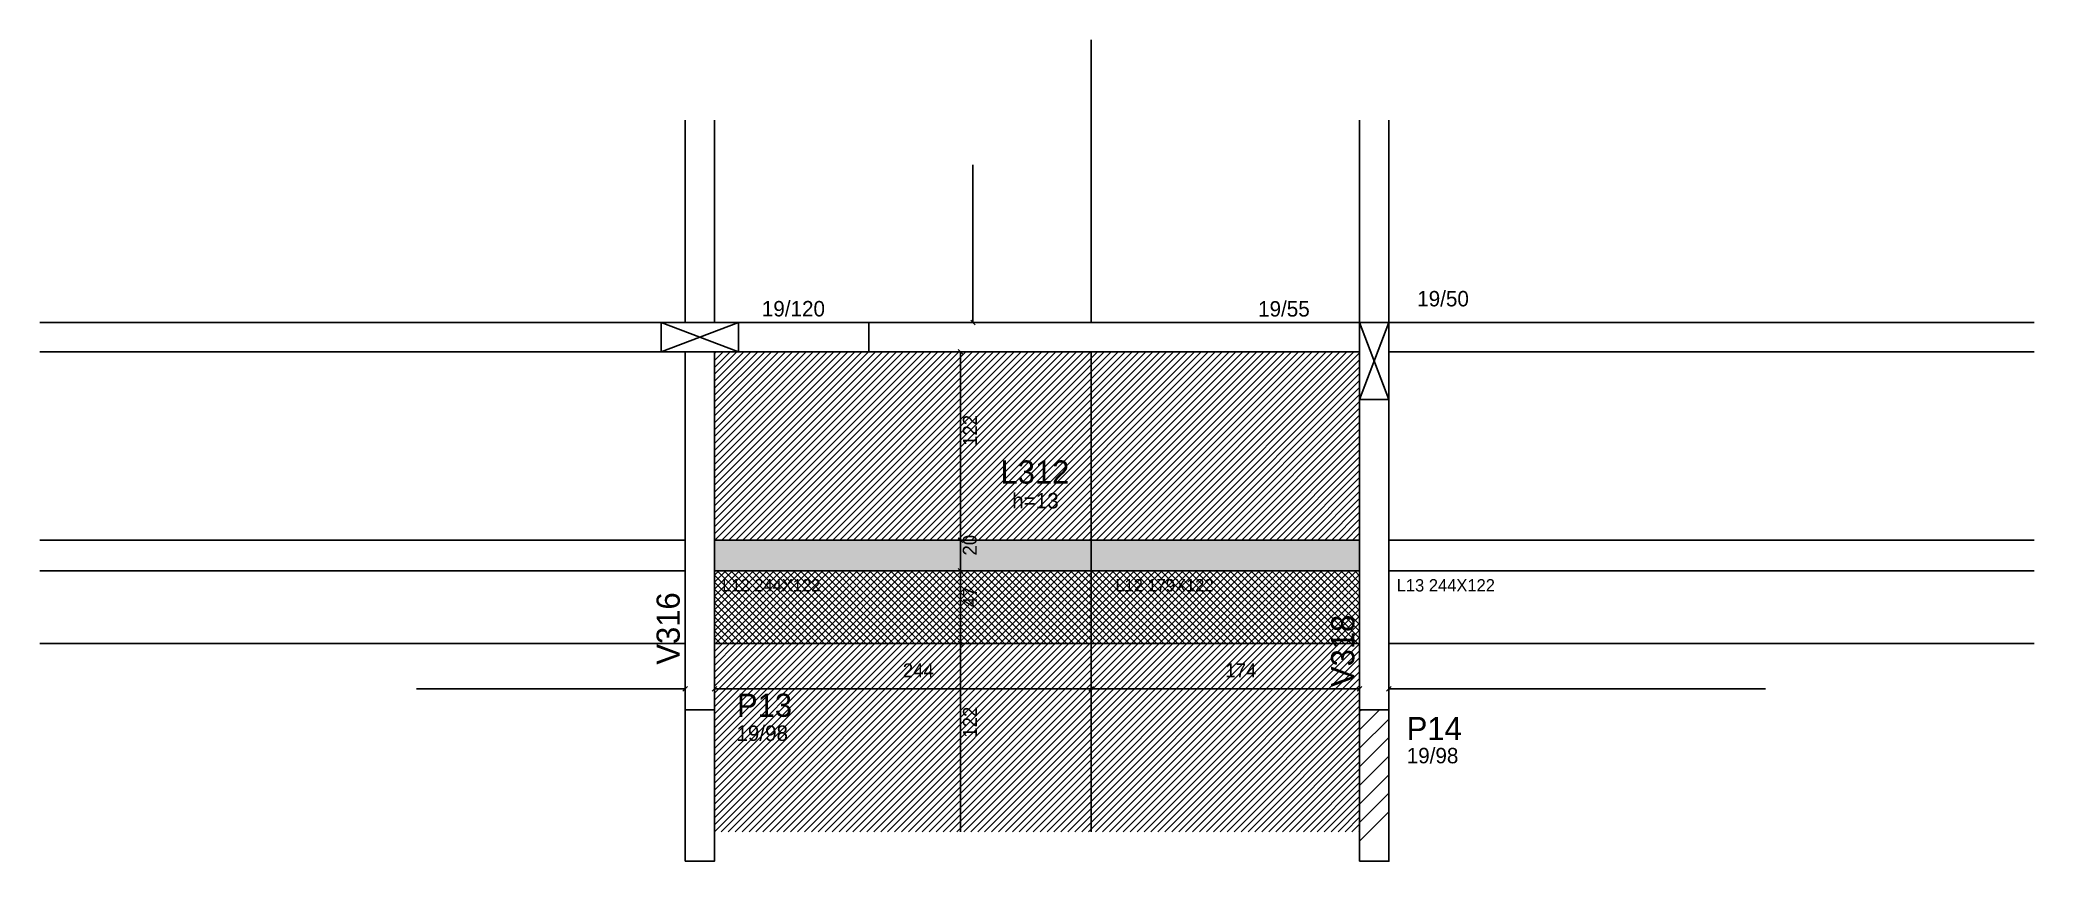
# Model space of a CAD drawing. Header units: metres. Extents: x 3604 to 4896, y 2262 to 2794.
import ezdxf

# ---------------------------------------------------------------- set-up
doc = ezdxf.new("R2010")
doc.units = ezdxf.units.M
for name, color, linetype in [('1', 7, 'Continuous'), ('3', 7, 'Continuous'), ('4', 7, 'Continuous'), ('7', 7, 'Continuous'), ('9', 7, 'Continuous'), ('AUX00', 7, 'Continuous'), ('Hachura', 7, 'Continuous'), ('Painéis', 7, 'Continuous'), ('REAPROVEITAMENTO', 7, 'Continuous')]:
    doc.layers.add(name, color=color, linetype=linetype)

msp = doc.modelspace()

# ---------------------------------------------------------------- hatches: boundary and pattern name
at = {"layer": '9'}
h = msp.add_hatch(color=7, dxfattribs=at)
h.dxf.hatch_style = 1
h.paths.add_polyline_path([(4478.1, 2280.9), (4478.1, 2280.9), (4478.1, 2405.9), (4478.1, 2405.9), (4478.1, 2280.9)])
at = {"layer": 'Hachura'}
h = msp.add_hatch(color=7, dxfattribs=at)
h.dxf.hatch_style = 1
h.paths.add_polyline_path([(4041.1, 2449.9), (4459.1, 2449.9), (4459.1, 2469.9), (4041.1, 2469.9), (4041.1, 2449.9)])
h = msp.add_hatch(dxfattribs=at)
h.set_pattern_fill('ANSI37')
h.paths.add_polyline_path([(4459.1, 2449.9), (4041.1, 2449.9), (4041.1, 2402.9), (4459.1, 2402.9), (4459.1, 2449.9)])
at = {"layer": 'REAPROVEITAMENTO'}
h = msp.add_hatch(dxfattribs=at)
h.set_pattern_fill('ANSI31')
h.paths.add_polyline_path([(4459.1, 2469.9), (4041.1, 2469.9), (4041.1, 2591.9), (4459.1, 2591.9), (4459.1, 2469.9)])
h = msp.add_hatch(dxfattribs=at)
h.set_pattern_fill('ANSI31')
h.paths.add_polyline_path([(4459.1, 2402.9), (4041.1, 2402.9), (4041.1, 2280.9), (4459.1, 2280.9), (4459.1, 2402.9)])

# ---------------------------------------------------------------- linework, layer by layer
at = {"layer": '1', "color": 1, "lineweight": 25}
for p, q in [((4006.6, 2591.9), (4056.6, 2610.9)), ((4056.6, 2591.9), (4006.6, 2610.9)), ((4459.1, 2560.9), (4478.1, 2610.9)), ((4478.1, 2560.9), (4459.1, 2610.9))]:
    msp.add_line(p, q, dxfattribs=at)
at = {"layer": '3', "color": 3, "lineweight": 25}
for p, q in [((4141.1, 2591.9), (4141.1, 2610.9)), ((4459.1, 2347), (4472, 2359.9)), ((4459.1, 2359), (4460, 2359.9)), ((4459.1, 2335), (4478.1, 2354)), ((4459.1, 2323), (4478.1, 2342)), ((4459.1, 2310.9), (4478.1, 2329.9)), ((4459.1, 2298.9), (4478.1, 2317.9)), ((4459.1, 2286.9), (4478.1, 2305.9)), ((4459.1, 2274.9), (4478.1, 2293.9))]:
    msp.add_line(p, q, dxfattribs=at)
for points in [[(4022.1, 2741.9), (4022.1, 2610.9)], [(4041.1, 2610.9), (4041.1, 2741.9)], [(4459.1, 2741.9), (4459.1, 2610.9)], [(4478.1, 2610.9), (4478.1, 2741.9)], [(4006.6, 2610.9), (3604.1, 2610.9)], [(4459.1, 2610.9), (4056.6, 2610.9)], [(4896.1, 2610.9), (4478.1, 2610.9)], [(3604.1, 2591.9), (4006.6, 2591.9)], [(4022.1, 2591.9), (4022.1, 2359.9)], [(4041.1, 2359.9), (4041.1, 2591.9)], [(4056.6, 2591.9), (4459.1, 2591.9)], [(4459.1, 2591.9), (4459.1, 2359.9)], [(4478.1, 2591.9), (4896.1, 2591.9)], [(4478.1, 2359.9), (4478.1, 2591.9)]]:
    msp.add_lwpolyline(points, dxfattribs=at)
at = {"layer": '7', "color": 7, "lineweight": 25}
for points in [[(4006.6, 2591.9), (4056.6, 2591.9), (4056.6, 2610.9), (4006.6, 2610.9), (4006.6, 2591.9)], [(4459.1, 2560.9), (4478.1, 2560.9), (4478.1, 2610.9), (4459.1, 2610.9), (4459.1, 2560.9)], [(4022.1, 2261.9), (4041.1, 2261.9), (4041.1, 2359.9), (4022.1, 2359.9), (4022.1, 2261.9)], [(4459.1, 2261.9), (4478.1, 2261.9), (4478.1, 2359.9), (4459.1, 2359.9), (4459.1, 2261.9)]]:
    msp.add_lwpolyline(points, dxfattribs=at)
at = {"layer": 'Painéis', "color": 200, "lineweight": 25}
for p, q in [((4285.1, 2610.9), (4285.1, 2793.9)), ((4285.1, 2280.9), (4285.1, 2591.9)), ((3604.1, 2469.9), (4022.1, 2469.9)), ((4041.1, 2469.9), (4459.1, 2469.9)), ((4478.1, 2469.9), (4896.1, 2469.9)), ((3604.1, 2449.9), (4022.1, 2449.9)), ((4041.1, 2449.9), (4459.1, 2449.9)), ((4478.1, 2449.9), (4896.1, 2449.9)), ((3604.1, 2402.9), (4022.1, 2402.9)), ((4041.1, 2402.9), (4459.1, 2402.9)), ((4478.1, 2402.9), (4896.1, 2402.9))]:
    msp.add_line(p, q, dxfattribs=at)
at = {"layer": 'Painéis', "color": 4, "lineweight": 25}
for p, q in [((4208.6, 2712.9), (4208.6, 2610.9)), ((4208.9, 2610.9), (4211.6, 2610.9)), ((4200.6, 2591.9), (4200.6, 2469.9)), ((4200.6, 2469.9), (4200.6, 2449.9)), ((4200.6, 2449.9), (4200.6, 2402.9)), ((4200.6, 2402.9), (4200.6, 2280.9)), ((3848.1, 2373.5), (4022.1, 2373.5)), ((4041.1, 2373.5), (4285.1, 2373.5)), ((4285.1, 2373.5), (4459.1, 2373.5)), ((4478.1, 2373.5), (4722.1, 2373.5))]:
    msp.add_line(p, q, dxfattribs=at)
at = {"layer": 'Painéis', "color": 0, "lineweight": 25}
for p, q in [((4207.1, 2612.4), (4210.1, 2609.4)), ((4202.1, 2590.4), (4199.1, 2593.4)), ((4199.1, 2471.4), (4202.1, 2468.4)), ((4202.1, 2468.4), (4199.1, 2471.4)), ((4199.1, 2451.4), (4202.1, 2448.4)), ((4202.1, 2448.4), (4199.1, 2451.4)), ((4199.1, 2404.4), (4202.1, 2401.4)), ((4202.1, 2401.4), (4199.1, 2404.4)), ((4020.6, 2372), (4023.6, 2375)), ((4042.6, 2375), (4039.6, 2372)), ((4283.6, 2372), (4286.6, 2375)), ((4286.6, 2375), (4283.6, 2372)), ((4457.6, 2372), (4460.6, 2375)), ((4479.6, 2375), (4476.6, 2372))]:
    msp.add_line(p, q, dxfattribs=at)

# ---------------------------------------------------------------- texts
at = {"layer": '3', "color": 3, "lineweight": 25}
for s, p in [('19/120', (4071.8, 2614.8)), ('19/55', (4393.3, 2614.7)), ('19/50', (4496.4, 2621.3)), ('h=13', (4234, 2490.4)), ('19/98', (4055.3, 2339.8)), ('19/98', (4489.6, 2325.3))]:
    msp.add_text(s, height=10, dxfattribs=at).set_placement(p)
at = {"layer": '4', "color": 4, "lineweight": 25}
for s, p in [('L312', (4226.4, 2506.5)), ('P13', (4055.7, 2355.4)), ('P14', (4489.6, 2340.3))]:
    msp.add_text(s, height=15, dxfattribs=at).set_placement(p)
for s, p in [('V316', (4018.6, 2389.2)), ('V318', (4455.6, 2374.7))]:
    msp.add_text(s, height=15, rotation=90, dxfattribs=at).set_placement(p)
at = {"layer": 'AUX00', "color": 7, "lineweight": 25}
for s, p in [('L12^J244X122', (4046.1, 2436.6)), ('L12^J179X122', (4300.8, 2436.6)), ('L13^J244X122', (4483.1, 2436.6))]:
    msp.add_text(s, height=8, dxfattribs=at).set_placement(p)
at = {"layer": 'Painéis', "color": 240, "lineweight": 25}
for s, p in [('122', (4211.1, 2530.9)), ('20', (4211, 2459.9)), ('47', (4211.1, 2426.4)), ('122', (4211.1, 2341.9))]:
    msp.add_text(s, height=9, rotation=90, dxfattribs=at).set_placement(p)
for s, p in [('244', (4163.1, 2381)), ('174', (4372.1, 2381))]:
    msp.add_text(s, height=9, dxfattribs=at).set_placement(p)

doc.saveas('drawing.dxf')
